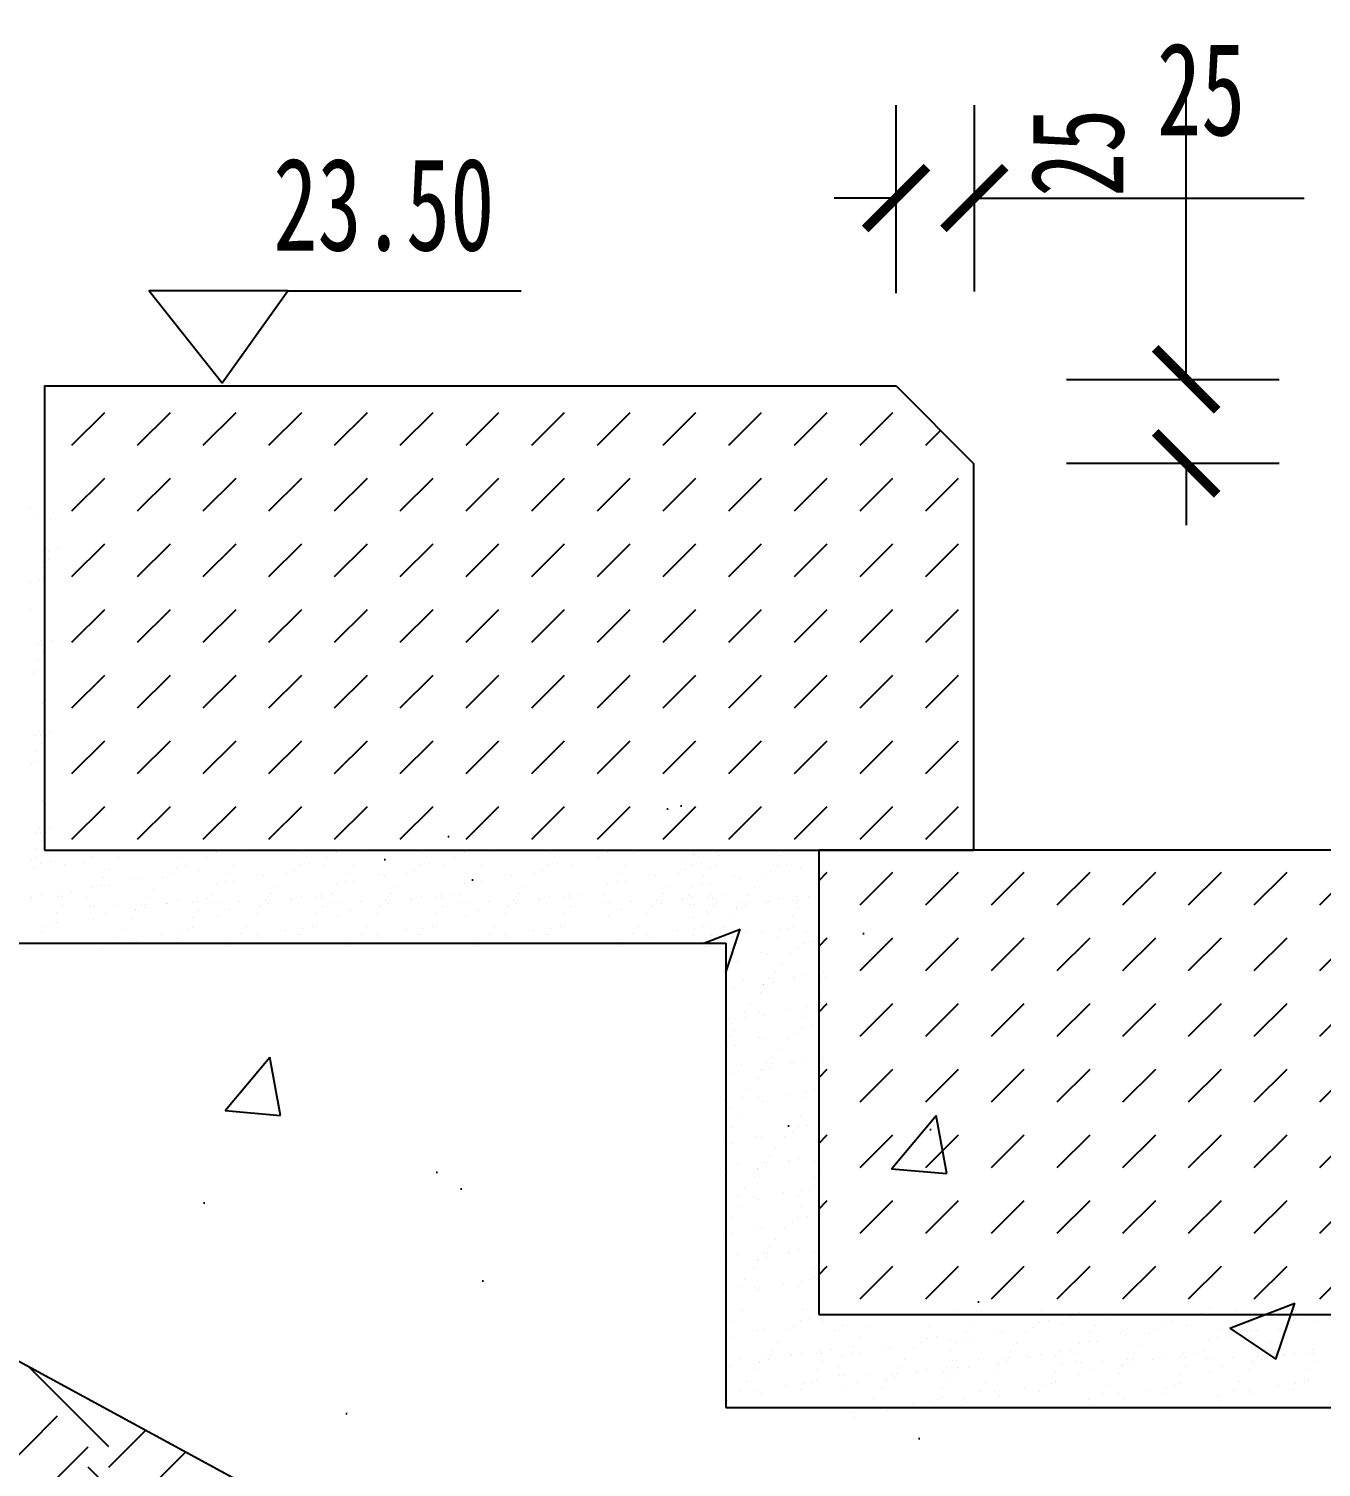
# Model space of a CAD drawing. Extents: x -5157 to -787, y -1161 to 1757.
# Drawn here: x -4371.2 to -3953.8, y 463 to 927.7 of the extents above; entities that cross this region are included whole.
import ezdxf

# ---------------------------------------------------------------- set-up
doc = ezdxf.new("R2010")
doc.units = 0
doc.header["$MEASUREMENT"] = 0
doc.layers.get('0').update_dxf_attribs({"linetype": 'CONTINUOUS'})
doc.layers.get('DEFPOINTS').update_dxf_attribs({"linetype": 'CONTINUOUS'})
doc.layers.add('LEVEL', color=50, linetype='CONTINUOUS')
doc.layers.add('STAIR', color=140, linetype='CONTINUOUS')
doc.styles.get("Standard").update_dxf_attribs({"font": 'SIMSUN.TTF'})
doc.styles.add('XREF1$0$STYLE3', font='SIMSUN.TTF', dxfattribs={"width": 0.7})
doc.dimstyles.get("Standard").update_dxf_attribs({"dimtxt": 0.18, "dimasz": 0.18, "dimexe": 0.18, "dimexo": 0.0625, "dimgap": 0.09, "dimtad": 0, "dimtih": 1, "dimtoh": 1, "dimdec": 4, "dimzin": 0, "dimtxsty": 'STANDARD', "dimcen": 0.09, "dimazin": 3, "dimtfac": 1, "dimtdec": 4, "dimtofl": 0, "dimtmove": 0, "dimatfit": 3, "dimtolj": 1, "dimtzin": 0})
pattern_1 = [(45, (-4696.673, 390.117), (2e-15, 21.2132), [15, -15])]

# ---------------------------------------------------------------- blocks, each defined once
blk = doc.blocks.new('_ARCHTICK')
at = {"color": 0, "linetype": 'BYBLOCK', "const_width": 0.15}
blk.add_lwpolyline([(-0.5, -0.5), (0.5, 0.5)], dxfattribs=at)
blk = doc.blocks.new('*D1')
at = {"color": 40, "linetype": 'BYBLOCK'}
for p, q in [((605.6, 452.23), (605.6, 512.93)), ((630.88, 452.73), (630.88, 512.93)), ((605.6, 482.93), (585.6, 482.93)), ((630.88, 482.93), (737.36, 482.93))]:
    blk.add_line(p, q, dxfattribs=at)
at = {"layer": 'DEFPOINTS', "color": 0, "linetype": 'BYBLOCK'}
for p in [(630.88, 482.93), (605.6, 422.23), (630.88, 422.73)]:
    blk.add_point(p, dxfattribs=at)
at = {"color": 40, "linetype": 'BYBLOCK', "xscale": 20, "yscale": 20, "zscale": 20}
blk.add_blockref('_ARCHTICK', (605.6, 482.93), dxfattribs=at)
at = {"color": 40, "linetype": 'BYBLOCK', "xscale": 20, "yscale": 20, "zscale": 20, "rotation": 180}
blk.add_blockref('_ARCHTICK', (630.88, 482.93), dxfattribs=at)
at = {"color": 41, "linetype": 'BYBLOCK', "insert": (704.12, 517.93), "char_height": 30, "attachment_point": 5, "style": 'XREF1$0$STYLE3'}
blk.add_mtext('\\A1;25', dxfattribs=at)
blk = doc.blocks.new('*D2')
at = {"color": 40, "linetype": 'BYBLOCK'}
for p, q in [((699.27, 424.36), (699.27, 530.84)), ((660.6, 424.36), (729.27, 424.36)), ((660.6, 397.23), (729.27, 397.23)), ((699.27, 397.23), (699.27, 377.23))]:
    blk.add_line(p, q, dxfattribs=at)
at = {"layer": 'DEFPOINTS', "color": 0, "linetype": 'BYBLOCK'}
for p in [(630.6, 424.36), (699.27, 424.36), (630.6, 397.23)]:
    blk.add_point(p, dxfattribs=at)
at = {"color": 40, "linetype": 'BYBLOCK', "xscale": 20, "yscale": 20, "zscale": 20}
for p, rotation in [((699.27, 424.36), 270), ((699.27, 397.23), 90)]:
    blk.add_blockref('_ARCHTICK', p, dxfattribs=dict(at, rotation=rotation))
at = {"color": 41, "linetype": 'BYBLOCK', "insert": (664.27, 497.6), "char_height": 30, "attachment_point": 5, "rotation": 90, "style": 'XREF1$0$STYLE3'}
blk.add_mtext('\\A1;25', dxfattribs=at)

msp = doc.modelspace()

# ---------------------------------------------------------------- hatches: boundary and pattern name
at = {"layer": 'STAIR'}
h = msp.add_hatch(dxfattribs=at)
h.set_pattern_fill('DASH', color=256, scale=120, angle=45, style=0)
h.set_pattern_definition(pattern_1)
h.paths.add_polyline_path([(-4066.07, 662.34), (-4066.07, 787.34), (-4091.07, 812.34), (-4366.07, 812.34), (-4366.07, 662.34)])
h = msp.add_hatch(dxfattribs=at)
h.set_pattern_fill('AR-CONC', color=256, scale=30, style=0)
h.set_pattern_definition([(50, (-4696.67, 390.12), (215.178, -18.826), [22.5, -247.5]), (355, (-4696.67, 390.12), (-41.625, 225.658), [18, -198]), (100.4514, (-4678.74, 388.55), (173.553, 206.832), [19.122, -210.343]), (46.184, (-4696.67, 450.12), (320.172, -49.656), [33.75, -371.25]), (96.636, (-4670, 445.98), (280.4, 292.235), [28.683, -315.514]), (351.184, (-4696.67, 450.12), (280.399, 292.236), [27, -297]), (21, (-4666.67, 435.12), (179.072, -120.786), [22.5, -247.5]), (326, (-4666.67, 435.12), (72.995, 217.545), [18, -198]), (71.4514, (-4651.75, 425.05), (252.067, 96.759), [19.122, -210.343]), (37.5, (-4696.67, 390.12), (3.648, 99.8682), [0, -195.6, 0, -201, 0, -198.75]), (7.5, (-4696.67, 390.12), (78.921, 118.3235), [0, -114.6, 0, -191.1, 0, -75.75]), (327.5, (-4763.57, 390.12), (160.1467, -6.7665), [0, -75, 0, -234, 0, -310.5]), (317.5, (-4793.57, 390.12), (174.956, 30.0315), [0, -97.5, 0, -155.4, 0, -220.5])])
edge = h.paths.add_edge_path()
edge.add_line((-4878.66, 662.34), (-4678.66, 662.34))
edge.add_line((-4878.66, 752.34), (-4878.66, 662.34))
edge.add_line((-4878.66, 752.34), (-4398.66, 752.34))
edge.add_line((-4678.66, 662.34), (-3588.97, 71.06))
edge.add_line((-4396.07, 782.34), (-4396.07, 632.34))
edge.add_line((-4396.07, 632.34), (-4146.07, 632.34))
edge.add_line((-4146.07, 632.34), (-4146.07, 482.34))
edge.add_line((-4146.07, 482.34), (-3846.07, 482.34))
edge.add_line((-3846.07, 482.34), (-3846.07, 332.34))
edge.add_line((-3846.07, 332.34), (-3546.07, 332.34))
edge.add_line((-3546.07, 332.34), (-3546.07, 152.34))
edge.add_line((-3588.97, 71.06), (-2247.41, 71.06))
edge.add_line((-3546.07, 152.34), (-2166.07, 152.34))
edge.add_line((-2247.41, 71.06), (-2247.41, -69.79))
edge.add_line((-2166.07, 152.34), (-2166.07, 32.34))
edge.add_line((-2166.07, 32.34), (-1716.07, 32.34))
edge.add_line((-2247.41, -69.79), (-2102.81, -69.79))
edge.add_line((-2102.81, -69.79), (-1457.23, -364.35))
edge.add_line((-1716.07, 32.34), (-1716.07, -117.66))
edge.add_line((-1716.07, -117.66), (-1416.07, -117.66))
edge.add_line((-1416.07, -117.66), (-1416.07, -287.66))
edge.add_line((-1416.07, -287.66), (-813.4, -287.66))
edge.add_line((-1457.23, -364.35), (-809.25, -364.35))
edge.add_line((-809.25, -364.35), (-813.4, -287.66))
h = msp.add_hatch(dxfattribs=at)
h.set_pattern_fill('DASH', color=256, scale=120, angle=45, style=0)
h.set_pattern_definition(pattern_1)
h.paths.add_polyline_path([(-4116.07, 662.34), (-4116.07, 512.34), (-3766.07, 512.34), (-3766.07, 637.34), (-3791.07, 662.34)])

# ---------------------------------------------------------------- linework, layer by layer
at = {"color": 40, "linetype": 'BYBLOCK'}
msp.add_line((-4287.48, 843.09), (-4212.14, 843.09), dxfattribs=at)
msp.add_line((-4066.07, 662.34), (-4116.07, 662.34))
msp.add_lwpolyline([(-4287.48, 843.09), (-4332.29, 843.09), (-4308.76, 813.32)], close=True, dxfattribs=at)
at = {"layer": 'LEVEL'}
for p, q in [((-4366.07, 812.34), (-4091.07, 812.34)), ((-4366.07, 812.34), (-4366.07, 662.34)), ((-4091.07, 812.34), (-4066.07, 787.34)), ((-4066.07, 787.34), (-4066.07, 662.34)), ((-4678.66, 662.34), (-3588.97, 71.06)), ((-4366.07, 662.34), (-4066.07, 662.34)), ((-4116.07, 662.34), (-4116.07, 512.34)), ((-3791.07, 662.34), (-4116.07, 662.34)), ((-4396.07, 632.34), (-4146.07, 632.34)), ((-4146.07, 632.34), (-4146.07, 482.34)), ((-4116.07, 512.34), (-3766.07, 512.34)), ((-4146.07, 482.34), (-3846.07, 482.34))]:
    msp.add_line(p, q, dxfattribs=at)
at = {"layer": 'STAIR'}
for p, q in [((-4371.04, 773.13), (-4371.04, 773.13)), ((-4368.7, 770.16), (-4368.7, 770.16)), ((-4364.11, 769.14), (-4364.11, 769.14)), ((-4366.44, 758.77), (-4366.44, 758.77)), ((-4365.3, 760.1), (-4365.3, 760.1)), ((-4364.95, 758.83), (-4364.95, 758.83)), ((-4361.66, 760.05), (-4361.66, 760.05)), ((-4366.57, 753.65), (-4366.57, 753.65)), ((-4364.66, 756.15), (-4364.66, 756.15)), ((-4370.77, 749.08), (-4370.77, 749.08)), ((-4367.84, 749.73), (-4367.84, 749.73)), ((-4366.57, 750.43), (-4366.57, 750.43)), ((-4370.58, 740.15), (-4370.58, 740.15)), ((-4365.99, 739.13), (-4365.99, 739.13)), ((-4367.18, 730.09), (-4367.18, 730.09)), ((-4363.54, 730.04), (-4363.54, 730.04)), ((-4368.32, 728.75), (-4368.32, 728.75)), ((-4366.82, 728.82), (-4366.82, 728.82)), ((-4366.53, 726.14), (-4366.53, 726.14)), ((-4368.45, 723.64), (-4368.45, 723.64)), ((-4368.45, 720.42), (-4368.45, 720.42)), ((-4369.72, 719.71), (-4369.72, 719.71)), ((-4366.61, 709.74), (-4366.61, 709.74)), ((-4368.95, 699.37), (-4368.95, 699.37)), ((-4367.8, 700.7), (-4367.8, 700.7)), ((-4367.45, 699.43), (-4367.45, 699.43)), ((-4364.16, 700.65), (-4364.16, 700.65)), ((-4369.08, 694.25), (-4369.08, 694.25)), ((-4367.16, 696.75), (-4367.16, 696.75)), ((-4370.34, 690.32), (-4370.34, 690.32)), ((-4369.08, 691.03), (-4369.08, 691.03)), ((-4366.61, 678.48), (-4366.61, 678.48)), ((-4367.8, 669.44), (-4367.8, 669.44)), ((-4364.16, 669.39), (-4364.16, 669.39)), ((-4368.95, 668.1), (-4368.95, 668.1)), ((-4367.45, 668.17), (-4367.45, 668.17)), ((-4367.16, 665.49), (-4367.16, 665.49)), ((-4369.08, 662.99), (-4369.08, 662.99)), ((-4366.66, 661.84), (-4366.66, 661.84)), ((-4350.65, 660.26), (-4350.65, 660.26)), ((-4342.24, 660), (-4342.24, 660)), ((-4322.85, 659.96), (-4322.85, 659.96)), ((-4313.44, 660.03), (-4313.44, 660.03)), ((-4310.6, 661.51), (-4310.6, 661.51)), ((-4302.19, 661.25), (-4302.19, 661.25)), ((-4282.8, 661.21), (-4282.8, 661.21)), ((-4274.64, 660.03), (-4274.64, 660.03)), ((-4271.8, 661.51), (-4271.8, 661.51)), ((-4263.39, 661.25), (-4263.39, 661.25)), ((-4244, 661.21), (-4244, 661.21)), ((-4233.34, 660.03), (-4233.34, 660.03)), ((-4230.5, 661.51), (-4230.5, 661.51)), ((-4222.09, 661.25), (-4222.09, 661.25)), ((-4202.7, 661.21), (-4202.7, 661.21)), ((-4187.03, 660.03), (-4187.03, 660.03)), ((-4184.19, 661.51), (-4184.19, 661.51)), ((-4175.78, 661.25), (-4175.78, 661.25)), ((-4156.65, 660.89), (-4156.65, 660.89)), ((-4156.39, 661.21), (-4156.39, 661.21)), ((-4148.24, 660.62), (-4148.24, 660.62)), ((-4128.86, 660.58), (-4128.86, 660.58)), ((-4370.34, 659.06), (-4370.34, 659.06)), ((-4369.36, 656.71), (-4369.36, 656.71)), ((-4369.08, 659.77), (-4369.08, 659.77)), ((-4367.25, 658.21), (-4367.25, 658.21)), ((-4364.32, 658.86), (-4364.32, 658.86)), ((-4359.73, 657.84), (-4359.73, 657.84)), ((-4353.49, 658.78), (-4353.49, 658.78)), ((-4345.23, 656.09), (-4345.23, 656.09)), ((-4323.45, 656.33), (-4323.45, 656.33)), ((-4320.52, 656.98), (-4320.52, 656.98)), ((-4315.93, 655.97), (-4315.93, 655.97)), ((-4305.18, 657.34), (-4305.18, 657.34)), ((-4285.51, 656.08), (-4285.51, 656.08)), ((-4283.4, 657.59), (-4283.4, 657.59)), ((-4280.47, 658.23), (-4280.47, 658.23)), ((-4275.87, 657.22), (-4275.87, 657.22)), ((-4266.38, 657.34), (-4266.38, 657.34)), ((-4246.71, 656.08), (-4246.71, 656.08)), ((-4244.6, 657.59), (-4244.6, 657.59)), ((-4241.67, 658.23), (-4241.67, 658.23)), ((-4237.08, 657.22), (-4237.08, 657.22)), ((-4225.08, 657.34), (-4225.08, 657.34)), ((-4205.41, 656.08), (-4205.41, 656.08)), ((-4203.29, 657.59), (-4203.29, 657.59)), ((-4200.37, 658.23), (-4200.37, 658.23)), ((-4195.77, 657.22), (-4195.77, 657.22)), ((-4178.77, 657.34), (-4178.77, 657.34)), ((-4159.49, 659.4), (-4159.49, 659.4)), ((-4159.1, 656.08), (-4159.1, 656.08)), ((-4156.99, 657.59), (-4156.99, 657.59)), ((-4154.06, 658.23), (-4154.06, 658.23)), ((-4151.24, 656.72), (-4151.24, 656.72)), ((-4149.47, 657.22), (-4149.47, 657.22)), ((-4131.56, 655.46), (-4131.56, 655.46)), ((-4129.45, 656.96), (-4129.45, 656.96)), ((-4126.52, 657.61), (-4126.52, 657.61)), ((-4121.93, 656.59), (-4121.93, 656.59)), ((-4347.76, 650.95), (-4347.76, 650.95)), ((-4347.15, 653.59), (-4347.15, 653.59)), ((-4345.05, 650.87), (-4345.05, 650.87)), ((-4337.21, 653.28), (-4337.21, 653.28)), ((-4335.27, 653.07), (-4335.27, 653.07)), ((-4327.86, 653.44), (-4327.86, 653.44)), ((-4325.56, 654.83), (-4325.56, 654.83)), ((-4310.63, 651.55), (-4310.63, 651.55)), ((-4307.71, 652.2), (-4307.71, 652.2)), ((-4307.1, 654.84), (-4307.1, 654.84)), ((-4305, 652.12), (-4305, 652.12)), ((-4297.16, 654.53), (-4297.16, 654.53)), ((-4295.22, 654.32), (-4295.22, 654.32)), ((-4290.8, 650.79), (-4290.8, 650.79)), ((-4287.81, 654.69), (-4287.81, 654.69)), ((-4271.84, 651.55), (-4271.84, 651.55)), ((-4268.91, 652.2), (-4268.91, 652.2)), ((-4268.3, 654.84), (-4268.3, 654.84)), ((-4266.2, 652.12), (-4266.2, 652.12)), ((-4258.36, 654.53), (-4258.36, 654.53)), ((-4256.42, 654.32), (-4256.42, 654.32)), ((-4252, 650.79), (-4252, 650.79)), ((-4249.01, 654.69), (-4249.01, 654.69)), ((-4230.53, 651.55), (-4230.53, 651.55)), ((-4227.6, 652.2), (-4227.6, 652.2)), ((-4227, 654.84), (-4227, 654.84)), ((-4224.89, 652.12), (-4224.89, 652.12)), ((-4217.06, 654.53), (-4217.06, 654.53)), ((-4215.12, 654.32), (-4215.12, 654.32)), ((-4210.7, 650.79), (-4210.7, 650.79)), ((-4207.71, 654.69), (-4207.71, 654.69)), ((-4184.22, 651.55), (-4184.22, 651.55)), ((-4181.3, 652.2), (-4181.3, 652.2)), ((-4180.69, 654.84), (-4180.69, 654.84)), ((-4178.59, 652.12), (-4178.59, 652.12)), ((-4170.75, 654.53), (-4170.75, 654.53)), ((-4168.81, 654.32), (-4168.81, 654.32)), ((-4164.39, 650.79), (-4164.39, 650.79)), ((-4161.4, 654.69), (-4161.4, 654.69)), ((-4156.69, 650.92), (-4156.69, 650.92)), ((-4153.76, 651.57), (-4153.76, 651.57)), ((-4153.16, 654.22), (-4153.16, 654.22)), ((-4151.05, 651.49), (-4151.05, 651.49)), ((-4143.22, 653.91), (-4143.22, 653.91)), ((-4141.28, 653.7), (-4141.28, 653.7)), ((-4133.86, 654.06), (-4133.86, 654.06)), ((-4370.64, 647.04), (-4370.64, 647.04)), ((-4370.16, 647.11), (-4370.16, 647.11)), ((-4366.97, 647.96), (-4366.97, 647.96)), ((-4362.06, 647.47), (-4362.06, 647.47)), ((-4360.92, 648.8), (-4360.92, 648.8)), ((-4360.56, 647.53), (-4360.56, 647.53)), ((-4357.28, 648.76), (-4357.28, 648.76)), ((-4352.16, 647.07), (-4352.16, 647.07)), ((-4350.68, 650.3), (-4350.68, 650.3)), ((-4332.77, 647.04), (-4332.77, 647.04)), ((-4330.85, 649.53), (-4330.85, 649.53)), ((-4323.16, 646.09), (-4323.16, 646.09)), ((-4317.12, 646.93), (-4317.12, 646.93)), ((-4313.48, 646.88), (-4313.48, 646.88)), ((-4312.11, 648.32), (-4312.11, 648.32)), ((-4294.87, 646.12), (-4294.87, 646.12)), ((-4293.37, 646.18), (-4293.37, 646.18)), ((-4292.72, 648.29), (-4292.72, 648.29)), ((-4286.78, 646.42), (-4286.78, 646.42)), ((-4286.3, 646.49), (-4286.3, 646.49)), ((-4283.11, 647.34), (-4283.11, 647.34)), ((-4278.21, 646.84), (-4278.21, 646.84)), ((-4277.07, 648.18), (-4277.07, 648.18)), ((-4276.71, 646.91), (-4276.71, 646.91)), ((-4273.43, 648.13), (-4273.43, 648.13)), ((-4273.31, 648.32), (-4273.31, 648.32)), ((-4256.07, 646.12), (-4256.07, 646.12)), ((-4254.57, 646.18), (-4254.57, 646.18)), ((-4253.92, 648.29), (-4253.92, 648.29)), ((-4247.98, 646.42), (-4247.98, 646.42)), ((-4247.5, 646.49), (-4247.5, 646.49)), ((-4244.31, 647.34), (-4244.31, 647.34)), ((-4239.41, 646.84), (-4239.41, 646.84)), ((-4238.27, 648.18), (-4238.27, 648.18)), ((-4237.91, 646.91), (-4237.91, 646.91)), ((-4234.63, 648.13), (-4234.63, 648.13)), ((-4232, 648.32), (-4232, 648.32)), ((-4214.77, 646.12), (-4214.77, 646.12)), ((-4213.27, 646.18), (-4213.27, 646.18)), ((-4212.62, 648.29), (-4212.62, 648.29)), ((-4206.68, 646.42), (-4206.68, 646.42)), ((-4206.2, 646.49), (-4206.2, 646.49)), ((-4203.01, 647.34), (-4203.01, 647.34)), ((-4198.11, 646.84), (-4198.11, 646.84)), ((-4196.96, 648.18), (-4196.96, 648.18)), ((-4196.61, 646.91), (-4196.61, 646.91)), ((-4193.32, 648.13), (-4193.32, 648.13)), ((-4185.7, 648.32), (-4185.7, 648.32)), ((-4168.46, 646.12), (-4168.46, 646.12)), ((-4166.96, 646.18), (-4166.96, 646.18)), ((-4166.31, 648.29), (-4166.31, 648.29)), ((-4160.37, 646.42), (-4160.37, 646.42)), ((-4159.89, 646.49), (-4159.89, 646.49)), ((-4158.16, 647.7), (-4158.16, 647.7)), ((-4156.7, 647.34), (-4156.7, 647.34)), ((-4151.8, 646.84), (-4151.8, 646.84)), ((-4150.66, 648.18), (-4150.66, 648.18)), ((-4150.3, 646.91), (-4150.3, 646.91)), ((-4147.02, 648.13), (-4147.02, 648.13)), ((-4138.78, 647.66), (-4138.78, 647.66)), ((-4136.86, 650.16), (-4136.86, 650.16)), ((-4129.17, 646.71), (-4129.17, 646.71)), ((-4124.26, 646.22), (-4124.26, 646.22)), ((-4123.12, 647.55), (-4123.12, 647.55)), ((-4122.76, 646.28), (-4122.76, 646.28)), ((-4119.48, 647.51), (-4119.48, 647.51)), ((-4362.19, 642.35), (-4362.19, 642.35)), ((-4360.28, 644.85), (-4360.28, 644.85)), ((-4351.59, 644.14), (-4351.59, 644.14)), ((-4350.09, 644.2), (-4350.09, 644.2)), ((-4346.24, 641.83), (-4346.24, 641.83)), ((-4343.01, 644.51), (-4343.01, 644.51)), ((-4336.63, 643.1), (-4336.63, 643.1)), ((-4336.6, 642.96), (-4336.6, 642.96)), ((-4334.92, 644.86), (-4334.92, 644.86)), ((-4333.71, 643.75), (-4333.71, 643.75)), ((-4333.42, 644.93), (-4333.42, 644.93)), ((-4326.83, 645.17), (-4326.83, 645.17)), ((-4326.35, 645.24), (-4326.35, 645.24)), ((-4318.26, 645.59), (-4318.26, 645.59)), ((-4316.76, 645.66), (-4316.76, 645.66)), ((-4316.47, 642.98), (-4316.47, 642.98)), ((-4311.54, 645.39), (-4311.54, 645.39)), ((-4310.35, 641.3), (-4310.35, 641.3)), ((-4310.04, 645.45), (-4310.04, 645.45)), ((-4306.19, 643.08), (-4306.19, 643.08)), ((-4302.96, 645.76), (-4302.96, 645.76)), ((-4297.72, 641.76), (-4297.72, 641.76)), ((-4296.58, 644.35), (-4296.58, 644.35)), ((-4296.55, 644.21), (-4296.55, 644.21)), ((-4293.65, 645), (-4293.65, 645)), ((-4278.34, 641.73), (-4278.34, 641.73)), ((-4276.42, 644.23), (-4276.42, 644.23)), ((-4272.74, 645.39), (-4272.74, 645.39)), ((-4271.55, 641.3), (-4271.55, 641.3)), ((-4271.24, 645.45), (-4271.24, 645.45)), ((-4267.39, 643.08), (-4267.39, 643.08)), ((-4264.16, 645.76), (-4264.16, 645.76)), ((-4258.92, 641.76), (-4258.92, 641.76)), ((-4257.78, 644.35), (-4257.78, 644.35)), ((-4257.75, 644.21), (-4257.75, 644.21)), ((-4254.86, 645), (-4254.86, 645)), ((-4239.54, 641.73), (-4239.54, 641.73)), ((-4237.62, 644.23), (-4237.62, 644.23)), ((-4231.43, 645.39), (-4231.43, 645.39)), ((-4230.25, 641.3), (-4230.25, 641.3)), ((-4229.94, 645.45), (-4229.94, 645.45)), ((-4226.08, 643.08), (-4226.08, 643.08)), ((-4222.86, 645.76), (-4222.86, 645.76)), ((-4217.62, 641.76), (-4217.62, 641.76)), ((-4216.48, 644.35), (-4216.48, 644.35)), ((-4216.45, 644.21), (-4216.45, 644.21)), ((-4213.55, 645), (-4213.55, 645)), ((-4198.24, 641.73), (-4198.24, 641.73)), ((-4196.32, 644.23), (-4196.32, 644.23)), ((-4185.13, 645.39), (-4185.13, 645.39)), ((-4183.94, 641.3), (-4183.94, 641.3)), ((-4183.63, 645.45), (-4183.63, 645.45)), ((-4179.78, 643.08), (-4179.78, 643.08)), ((-4176.55, 645.76), (-4176.55, 645.76)), ((-4171.31, 641.76), (-4171.31, 641.76)), ((-4170.17, 644.35), (-4170.17, 644.35)), ((-4170.14, 644.21), (-4170.14, 644.21)), ((-4167.25, 645), (-4167.25, 645)), ((-4157.59, 644.76), (-4157.59, 644.76)), ((-4156.09, 644.83), (-4156.09, 644.83)), ((-4152.24, 642.45), (-4152.24, 642.45)), ((-4151.93, 641.73), (-4151.93, 641.73)), ((-4150.01, 644.23), (-4150.01, 644.23)), ((-4149.02, 645.14), (-4149.02, 645.14)), ((-4142.64, 643.72), (-4142.64, 643.72)), ((-4142.61, 643.59), (-4142.61, 643.59)), ((-4140.93, 645.49), (-4140.93, 645.49)), ((-4139.71, 644.37), (-4139.71, 644.37)), ((-4139.43, 645.56), (-4139.43, 645.56)), ((-4132.84, 645.79), (-4132.84, 645.79)), ((-4132.36, 645.86), (-4132.36, 645.86)), ((-4122.48, 643.6), (-4122.48, 643.6)), ((-4366.39, 637.78), (-4366.39, 637.78)), ((-4363.46, 638.43), (-4363.46, 638.43)), ((-4362.19, 639.13), (-4362.19, 639.13)), ((-4350.4, 640.05), (-4350.4, 640.05)), ((-4337.77, 640.51), (-4337.77, 640.51)), ((-4318.39, 640.48), (-4318.39, 640.48)), ((-4318.39, 637.26), (-4318.39, 637.26)), ((-4300.72, 637.86), (-4300.72, 637.86)), ((-4282.53, 637.15), (-4282.53, 637.15)), ((-4279.6, 637.8), (-4279.6, 637.8)), ((-4278.34, 638.51), (-4278.34, 638.51)), ((-4261.92, 637.86), (-4261.92, 637.86)), ((-4243.73, 637.15), (-4243.73, 637.15)), ((-4240.81, 637.8), (-4240.81, 637.8)), ((-4239.54, 638.51), (-4239.54, 638.51)), ((-4220.62, 637.86), (-4220.62, 637.86)), ((-4202.43, 637.15), (-4202.43, 637.15)), ((-4199.5, 637.8), (-4199.5, 637.8)), ((-4198.24, 638.51), (-4198.24, 638.51)), ((-4174.31, 637.86), (-4174.31, 637.86)), ((-4156.4, 640.67), (-4156.4, 640.67)), ((-4156.12, 637.15), (-4156.12, 637.15)), ((-4153.19, 637.8), (-4153.19, 637.8)), ((-4151.93, 638.51), (-4151.93, 638.51)), ((-4146.77, 637.24), (-4146.77, 637.24)), ((-4143.78, 641.14), (-4143.78, 641.14)), ((-4125.66, 637.18), (-4125.66, 637.18)), ((-4124.39, 641.1), (-4124.39, 641.1)), ((-4124.39, 637.88), (-4124.39, 637.88)), ((-4367.2, 635.83), (-4367.2, 635.83)), ((-4347.51, 632.16), (-4347.51, 632.16)), ((-4342.69, 634.11), (-4342.69, 634.11)), ((-4340.77, 636.61), (-4340.77, 636.61)), ((-4337.79, 633.92), (-4337.79, 633.92)), ((-4336.35, 632.85), (-4336.35, 632.85)), ((-4328.16, 635.05), (-4328.16, 635.05)), ((-4323.39, 633.96), (-4323.39, 633.96)), ((-4322.58, 635.9), (-4322.58, 635.9)), ((-4319.65, 636.55), (-4319.65, 636.55)), ((-4307.46, 633.41), (-4307.46, 633.41)), ((-4302.64, 635.36), (-4302.64, 635.36)), ((-4297.74, 635.17), (-4297.74, 635.17)), ((-4296.3, 634.1), (-4296.3, 634.1)), ((-4288.11, 636.3), (-4288.11, 636.3)), ((-4283.34, 635.21), (-4283.34, 635.21)), ((-4268.66, 633.41), (-4268.66, 633.41)), ((-4263.84, 635.36), (-4263.84, 635.36)), ((-4258.94, 635.17), (-4258.94, 635.17)), ((-4257.5, 634.1), (-4257.5, 634.1)), ((-4249.31, 636.3), (-4249.31, 636.3)), ((-4244.54, 635.21), (-4244.54, 635.21)), ((-4227.36, 633.41), (-4227.36, 633.41)), ((-4222.54, 635.36), (-4222.54, 635.36)), ((-4217.64, 635.17), (-4217.64, 635.17)), ((-4216.2, 634.1), (-4216.2, 634.1)), ((-4208.01, 636.3), (-4208.01, 636.3)), ((-4203.24, 635.21), (-4203.24, 635.21)), ((-4181.05, 633.41), (-4181.05, 633.41)), ((-4176.23, 635.36), (-4176.23, 635.36)), ((-4171.33, 635.17), (-4171.33, 635.17)), ((-4169.89, 634.1), (-4169.89, 634.1)), ((-4161.7, 636.3), (-4161.7, 636.3)), ((-4156.93, 635.21), (-4156.93, 635.21)), ((-4153.51, 632.79), (-4153.51, 632.79)), ((-4150.73, 634.77), (-4150.73, 634.77)), ((-4148.69, 634.74), (-4148.69, 634.74)), ((-4147.89, 636.25), (-4147.89, 636.25)), ((-4143.8, 634.54), (-4143.8, 634.54)), ((-4142.48, 632.08), (-4142.48, 632.08)), ((-4142.35, 633.47), (-4142.35, 633.47)), ((-4139.48, 635.99), (-4139.48, 635.99)), ((-4134.17, 635.68), (-4134.17, 635.68)), ((-4129.4, 634.58), (-4129.4, 634.58)), ((-4128.59, 636.53), (-4128.59, 636.53)), ((-4120.69, 632.33), (-4120.69, 632.33)), ((-4120.1, 635.95), (-4120.1, 635.95)), ((-4117.76, 632.98), (-4117.76, 632.98)), ((-4346.89, 630.51), (-4346.89, 630.51)), ((-4306.84, 631.76), (-4306.84, 631.76)), ((-4268.04, 631.76), (-4268.04, 631.76)), ((-4226.74, 631.76), (-4226.74, 631.76)), ((-4180.43, 631.76), (-4180.43, 631.76)), ((-4152.9, 631.14), (-4152.9, 631.14)), ((-4144.4, 629.59), (-4144.4, 629.59)), ((-4134.46, 629.27), (-4134.46, 629.27)), ((-4132.52, 629.07), (-4132.52, 629.07)), ((-4125.1, 629.43), (-4125.1, 629.43)), ((-4122.8, 630.82), (-4122.8, 630.82)), ((-4145, 626.94), (-4145, 626.94)), ((-4142.29, 626.86), (-4142.29, 626.86)), ((-4130.01, 623.03), (-4130.01, 623.03)), ((-4128.1, 625.53), (-4128.1, 625.53)), ((-4114.36, 622.92), (-4114.36, 622.92)), ((-4140.26, 620.5), (-4140.26, 620.5)), ((-4133.88, 619.09), (-4133.88, 619.09)), ((-4133.85, 618.95), (-4133.85, 618.95)), ((-4132.17, 620.86), (-4132.17, 620.86)), ((-4130.95, 619.74), (-4130.95, 619.74)), ((-4130.67, 620.92), (-4130.67, 620.92)), ((-4124.07, 621.16), (-4124.07, 621.16)), ((-4123.59, 621.23), (-4123.59, 621.23)), ((-4120.41, 622.08), (-4120.41, 622.08)), ((-4115.5, 621.58), (-4115.5, 621.58)), ((-4114, 621.65), (-4114, 621.65)), ((-4143.48, 617.82), (-4143.48, 617.82)), ((-4135.02, 616.51), (-4135.02, 616.51)), ((-4115.63, 616.47), (-4115.63, 616.47)), ((-4139.93, 610.1), (-4139.93, 610.1)), ((-4138.01, 612.6), (-4138.01, 612.6)), ((-4135.04, 609.91), (-4135.04, 609.91)), ((-4133.59, 608.84), (-4133.59, 608.84)), ((-4125.41, 611.05), (-4125.41, 611.05)), ((-4120.64, 609.95), (-4120.64, 609.95)), ((-4119.83, 611.89), (-4119.83, 611.89)), ((-4116.9, 612.54), (-4116.9, 612.54)), ((-4115.63, 613.25), (-4115.63, 613.25)), ((-4144.75, 608.15), (-4144.75, 608.15)), ((-4144.14, 606.5), (-4144.14, 606.5)), ((-4143.1, 604.57), (-4143.1, 604.57)), ((-4140.11, 608.48), (-4140.11, 608.48)), ((-4121.32, 604.81), (-4121.32, 604.81)), ((-4120.72, 608.44), (-4120.72, 608.44)), ((-4118.39, 605.46), (-4118.39, 605.46)), ((-4145.02, 602.07), (-4145.02, 602.07)), ((-4135.08, 601.76), (-4135.08, 601.76)), ((-4133.14, 601.55), (-4133.14, 601.55)), ((-4125.73, 601.92), (-4125.73, 601.92)), ((-4123.43, 603.31), (-4123.43, 603.31)), ((-4145.63, 599.43), (-4145.63, 599.43)), ((-4142.92, 599.35), (-4142.92, 599.35)), ((-4130.64, 595.52), (-4130.64, 595.52)), ((-4128.72, 598.01), (-4128.72, 598.01)), ((-4114.99, 595.41), (-4114.99, 595.41)), ((-4144.11, 590.31), (-4144.11, 590.31)), ((-4140.88, 592.99), (-4140.88, 592.99)), ((-4134.5, 591.58), (-4134.5, 591.58)), ((-4134.47, 591.44), (-4134.47, 591.44)), ((-4132.79, 593.34), (-4132.79, 593.34)), ((-4131.58, 592.23), (-4131.58, 592.23)), ((-4131.29, 593.41), (-4131.29, 593.41)), ((-4124.7, 593.65), (-4124.7, 593.65)), ((-4124.22, 593.72), (-4124.22, 593.72)), ((-4121.03, 594.57), (-4121.03, 594.57)), ((-4116.13, 594.07), (-4116.13, 594.07)), ((-4114.63, 594.14), (-4114.63, 594.14)), ((-4114.34, 591.46), (-4114.34, 591.46)), ((-4135.64, 588.99), (-4135.64, 588.99)), ((-4116.26, 588.96), (-4116.26, 588.96)), ((-4116.26, 585.74), (-4116.26, 585.74)), ((-4140.56, 582.59), (-4140.56, 582.59)), ((-4138.64, 585.09), (-4138.64, 585.09)), ((-4135.66, 582.4), (-4135.66, 582.4)), ((-4134.22, 581.33), (-4134.22, 581.33)), ((-4126.03, 583.53), (-4126.03, 583.53)), ((-4121.26, 582.44), (-4121.26, 582.44)), ((-4120.45, 584.38), (-4120.45, 584.38)), ((-4117.52, 585.03), (-4117.52, 585.03)), ((-4145.38, 580.64), (-4145.38, 580.64)), ((-4144.76, 578.99), (-4144.76, 578.99)), ((-4141.36, 576.59), (-4141.36, 576.59)), ((-4121.97, 576.55), (-4121.97, 576.55)), ((-4144.36, 572.68), (-4144.36, 572.68)), ((-4122.57, 572.93), (-4122.57, 572.93)), ((-4119.64, 573.58), (-4119.64, 573.58)), ((-4115.05, 572.56), (-4115.05, 572.56)), ((-4146.88, 567.54), (-4146.88, 567.54)), ((-4146.27, 570.18), (-4146.27, 570.18)), ((-4144.17, 567.46), (-4144.17, 567.46)), ((-4136.33, 569.87), (-4136.33, 569.87)), ((-4134.39, 569.66), (-4134.39, 569.66)), ((-4126.98, 570.03), (-4126.98, 570.03)), ((-4124.68, 571.42), (-4124.68, 571.42)), ((-4131.89, 563.63), (-4131.89, 563.63)), ((-4129.97, 566.13), (-4129.97, 566.13)), ((-4122.28, 562.68), (-4122.28, 562.68)), ((-4116.24, 563.52), (-4116.24, 563.52)), ((-4145.36, 558.42), (-4145.36, 558.42)), ((-4142.14, 561.1), (-4142.14, 561.1)), ((-4135.76, 559.69), (-4135.76, 559.69)), ((-4135.73, 559.55), (-4135.73, 559.55)), ((-4134.04, 561.46), (-4134.04, 561.46)), ((-4132.83, 560.34), (-4132.83, 560.34)), ((-4132.54, 561.52), (-4132.54, 561.52)), ((-4125.95, 561.76), (-4125.95, 561.76)), ((-4125.47, 561.83), (-4125.47, 561.83)), ((-4117.38, 562.18), (-4117.38, 562.18)), ((-4115.88, 562.25), (-4115.88, 562.25)), ((-4115.59, 559.57), (-4115.59, 559.57)), ((-4139.89, 553.2), (-4139.89, 553.2)), ((-4136.9, 557.11), (-4136.9, 557.11)), ((-4118.78, 553.14), (-4118.78, 553.14)), ((-4117.51, 557.07), (-4117.51, 557.07)), ((-4117.51, 553.85), (-4117.51, 553.85)), ((-4146.63, 548.75), (-4146.63, 548.75)), ((-4141.81, 550.7), (-4141.81, 550.7)), ((-4136.92, 550.51), (-4136.92, 550.51)), ((-4135.47, 549.44), (-4135.47, 549.44)), ((-4127.28, 551.64), (-4127.28, 551.64)), ((-4122.51, 550.55), (-4122.51, 550.55)), ((-4121.71, 552.49), (-4121.71, 552.49)), ((-4146.01, 547.1), (-4146.01, 547.1)), ((-4141.36, 547.2), (-4141.36, 547.2)), ((-4121.97, 547.16), (-4121.97, 547.16)), ((-4119.64, 544.19), (-4119.64, 544.19)), ((-4146.27, 540.8), (-4146.27, 540.8)), ((-4144.36, 543.3), (-4144.36, 543.3)), ((-4136.33, 540.49), (-4136.33, 540.49)), ((-4134.39, 540.28), (-4134.39, 540.28)), ((-4126.98, 540.64), (-4126.98, 540.64)), ((-4124.68, 542.04), (-4124.68, 542.04)), ((-4122.57, 543.54), (-4122.57, 543.54)), ((-4115.05, 543.17), (-4115.05, 543.17)), ((-4146.88, 538.15), (-4146.88, 538.15)), ((-4144.17, 538.07), (-4144.17, 538.07)), ((-4129.97, 536.74), (-4129.97, 536.74)), ((-4142.14, 531.71), (-4142.14, 531.71)), ((-4135.76, 530.3), (-4135.76, 530.3)), ((-4135.73, 530.16), (-4135.73, 530.16)), ((-4134.04, 532.07), (-4134.04, 532.07)), ((-4132.83, 530.95), (-4132.83, 530.95)), ((-4132.54, 532.13), (-4132.54, 532.13)), ((-4131.89, 534.24), (-4131.89, 534.24)), ((-4125.95, 532.37), (-4125.95, 532.37)), ((-4125.47, 532.44), (-4125.47, 532.44)), ((-4122.28, 533.29), (-4122.28, 533.29)), ((-4117.38, 532.8), (-4117.38, 532.8)), ((-4116.24, 534.13), (-4116.24, 534.13)), ((-4115.88, 532.86), (-4115.88, 532.86)), ((-4115.59, 530.18), (-4115.59, 530.18)), ((-4145.36, 529.03), (-4145.36, 529.03)), ((-4136.9, 527.72), (-4136.9, 527.72)), ((-4117.51, 527.68), (-4117.51, 527.68)), ((-4141.81, 521.31), (-4141.81, 521.31)), ((-4139.89, 523.81), (-4139.89, 523.81)), ((-4136.92, 521.12), (-4136.92, 521.12)), ((-4127.28, 522.26), (-4127.28, 522.26)), ((-4122.51, 521.16), (-4122.51, 521.16)), ((-4121.71, 523.1), (-4121.71, 523.1)), ((-4118.78, 523.75), (-4118.78, 523.75)), ((-4117.51, 524.46), (-4117.51, 524.46)), ((-4146.63, 519.36), (-4146.63, 519.36)), ((-4146.01, 517.71), (-4146.01, 517.71)), ((-4135.47, 520.05), (-4135.47, 520.05)), ((-4140.73, 514.06), (-4140.73, 514.06)), ((-4121.35, 514.02), (-4121.35, 514.02)), ((-4074.83, 512.21), (-4074.83, 512.21)), ((-4071.99, 513.7), (-4071.99, 513.7)), ((-4063.58, 513.43), (-4063.58, 513.43)), ((-4044.19, 513.4), (-4044.19, 513.4)), ((-4034.78, 511.59), (-4034.78, 511.59)), ((-4031.93, 513.07), (-4031.93, 513.07)), ((-4023.53, 512.81), (-4023.53, 512.81)), ((-4004.14, 512.77), (-4004.14, 512.77)), ((-3992.85, 512.84), (-3992.85, 512.84)), ((-3990.01, 514.32), (-3990.01, 514.32)), ((-3981.6, 514.06), (-3981.6, 514.06)), ((-3962.21, 514.02), (-3962.21, 514.02)), ((-4145.65, 507.66), (-4145.65, 507.66)), ((-4143.73, 510.16), (-4143.73, 510.16)), ((-4135.71, 507.35), (-4135.71, 507.35)), ((-4133.77, 507.14), (-4133.77, 507.14)), ((-4126.35, 507.5), (-4126.35, 507.5)), ((-4124.05, 508.9), (-4124.05, 508.9)), ((-4121.94, 510.4), (-4121.94, 510.4)), ((-4119.01, 511.05), (-4119.01, 511.05)), ((-4114.42, 510.03), (-4114.42, 510.03)), ((-4111.12, 507.21), (-4111.12, 507.21)), ((-4108.28, 508.7), (-4108.28, 508.7)), ((-4099.87, 508.43), (-4099.87, 508.43)), ((-4080.49, 508.4), (-4080.49, 508.4)), ((-4068.49, 507.03), (-4068.49, 507.03)), ((-4066.57, 509.53), (-4066.57, 509.53)), ((-4058.55, 506.72), (-4058.55, 506.72)), ((-4049.19, 506.88), (-4049.19, 506.88)), ((-4046.9, 508.27), (-4046.9, 508.27)), ((-4044.78, 509.77), (-4044.78, 509.77)), ((-4041.85, 510.42), (-4041.85, 510.42)), ((-4037.26, 509.41), (-4037.26, 509.41)), ((-4026.52, 508.91), (-4026.52, 508.91)), ((-4006.84, 507.65), (-4006.84, 507.65)), ((-4004.73, 509.15), (-4004.73, 509.15)), ((-4001.8, 509.8), (-4001.8, 509.8)), ((-3997.21, 508.78), (-3997.21, 508.78)), ((-3986.51, 507.66), (-3986.51, 507.66)), ((-3984.59, 510.16), (-3984.59, 510.16)), ((-3976.57, 507.35), (-3976.57, 507.35)), ((-3974.63, 507.14), (-3974.63, 507.14)), ((-3967.22, 507.5), (-3967.22, 507.5)), ((-3964.92, 508.9), (-3964.92, 508.9)), ((-3962.8, 510.4), (-3962.8, 510.4)), ((-3959.88, 511.05), (-3959.88, 511.05)), ((-3955.28, 510.03), (-3955.28, 510.03)), ((-4146.25, 505.01), (-4146.25, 505.01)), ((-4143.54, 504.93), (-4143.54, 504.93)), ((-4129.35, 503.6), (-4129.35, 503.6)), ((-4104.78, 502.03), (-4104.78, 502.03)), ((-4102.87, 504.53), (-4102.87, 504.53)), ((-4085.49, 501.87), (-4085.49, 501.87)), ((-4083.19, 503.27), (-4083.19, 503.27)), ((-4081.08, 504.77), (-4081.08, 504.77)), ((-4078.15, 505.42), (-4078.15, 505.42)), ((-4073.56, 504.4), (-4073.56, 504.4)), ((-4072.02, 503.73), (-4072.02, 503.73)), ((-4069.09, 504.38), (-4069.09, 504.38)), ((-4066.38, 504.31), (-4066.38, 504.31)), ((-4056.61, 506.51), (-4056.61, 506.51)), ((-4052.19, 502.97), (-4052.19, 502.97)), ((-4031.97, 503.11), (-4031.97, 503.11)), ((-4029.04, 503.76), (-4029.04, 503.76)), ((-4028.44, 506.41), (-4028.44, 506.41)), ((-4026.33, 503.68), (-4026.33, 503.68)), ((-4018.5, 506.1), (-4018.5, 506.1)), ((-4016.56, 505.89), (-4016.56, 505.89)), ((-4012.14, 502.35), (-4012.14, 502.35)), ((-4009.14, 506.25), (-4009.14, 506.25)), ((-3990.04, 504.36), (-3990.04, 504.36)), ((-3987.11, 505.01), (-3987.11, 505.01)), ((-3984.41, 504.93), (-3984.41, 504.93)), ((-3970.21, 503.6), (-3970.21, 503.6)), ((-4141.51, 498.57), (-4141.51, 498.57)), ((-4133.42, 498.93), (-4133.42, 498.93)), ((-4132.2, 497.81), (-4132.2, 497.81)), ((-4131.92, 498.99), (-4131.92, 498.99)), ((-4131.27, 501.1), (-4131.27, 501.1)), ((-4125.33, 499.23), (-4125.33, 499.23)), ((-4124.85, 499.3), (-4124.85, 499.3)), ((-4121.66, 500.15), (-4121.66, 500.15)), ((-4116.75, 499.66), (-4116.75, 499.66)), ((-4115.61, 500.99), (-4115.61, 500.99)), ((-4115.25, 499.72), (-4115.25, 499.72)), ((-4111.97, 500.94), (-4111.97, 500.94)), ((-4108.32, 498.73), (-4108.32, 498.73)), ((-4105.39, 499.38), (-4105.39, 499.38)), ((-4102.68, 499.3), (-4102.68, 499.3)), ((-4094.84, 501.72), (-4094.84, 501.72)), ((-4092.91, 501.51), (-4092.91, 501.51)), ((-4088.49, 497.97), (-4088.49, 497.97)), ((-4073.49, 500.51), (-4073.49, 500.51)), ((-4072.92, 497.58), (-4072.92, 497.58)), ((-4071.42, 497.64), (-4071.42, 497.64)), ((-4064.35, 497.95), (-4064.35, 497.95)), ((-4056.26, 498.3), (-4056.26, 498.3)), ((-4054.76, 498.37), (-4054.76, 498.37)), ((-4054.11, 500.47), (-4054.11, 500.47)), ((-4048.17, 498.6), (-4048.17, 498.6)), ((-4047.69, 498.68), (-4047.69, 498.68)), ((-4044.5, 499.52), (-4044.5, 499.52)), ((-4039.6, 499.03), (-4039.6, 499.03)), ((-4038.45, 500.36), (-4038.45, 500.36)), ((-4038.1, 499.1), (-4038.1, 499.1)), ((-4034.81, 500.32), (-4034.81, 500.32)), ((-4033.44, 499.89), (-4033.44, 499.89)), ((-4024.3, 497.32), (-4024.3, 497.32)), ((-4016.21, 497.68), (-4016.21, 497.68)), ((-4014.71, 497.74), (-4014.71, 497.74)), ((-4014.06, 499.85), (-4014.06, 499.85)), ((-4008.12, 497.98), (-4008.12, 497.98)), ((-4007.64, 498.05), (-4007.64, 498.05)), ((-4004.45, 498.9), (-4004.45, 498.9)), ((-3999.54, 498.4), (-3999.54, 498.4)), ((-3998.4, 499.74), (-3998.4, 499.74)), ((-3998.05, 498.47), (-3998.05, 498.47)), ((-3994.76, 499.69), (-3994.76, 499.69)), ((-3991.51, 501.14), (-3991.51, 501.14)), ((-3990.94, 498.2), (-3990.94, 498.2)), ((-3989.45, 498.27), (-3989.45, 498.27)), ((-3982.37, 498.57), (-3982.37, 498.57)), ((-3974.28, 498.93), (-3974.28, 498.93)), ((-3973.06, 497.81), (-3973.06, 497.81)), ((-3972.78, 498.99), (-3972.78, 498.99)), ((-3972.13, 501.1), (-3972.13, 501.1)), ((-3966.19, 499.23), (-3966.19, 499.23)), ((-3965.71, 499.3), (-3965.71, 499.3)), ((-3962.52, 500.15), (-3962.52, 500.15)), ((-3957.62, 499.66), (-3957.62, 499.66)), ((-3956.47, 500.99), (-3956.47, 500.99)), ((-3956.12, 499.72), (-3956.12, 499.72)), ((-4345.33, 469.67), (-4371.15, 495.48)), ((-4144.73, 495.89), (-4144.73, 495.89)), ((-4136.27, 494.58), (-4136.27, 494.58)), ((-4135.13, 497.16), (-4135.13, 497.16)), ((-4135.1, 497.02), (-4135.1, 497.02)), ((-4116.88, 494.54), (-4116.88, 494.54)), ((-4114.97, 497.04), (-4114.97, 497.04)), ((-4109.79, 495.51), (-4109.79, 495.51)), ((-4107.72, 492.64), (-4107.72, 492.64)), ((-4100.65, 492.95), (-4100.65, 492.95)), ((-4092.56, 493.3), (-4092.56, 493.3)), ((-4091.06, 493.37), (-4091.06, 493.37)), ((-4090.4, 495.47), (-4090.4, 495.47)), ((-4084.46, 493.6), (-4084.46, 493.6)), ((-4083.98, 493.67), (-4083.98, 493.67)), ((-4080.79, 494.52), (-4080.79, 494.52)), ((-4075.89, 494.03), (-4075.89, 494.03)), ((-4074.75, 495.36), (-4074.75, 495.36)), ((-4074.39, 494.09), (-4074.39, 494.09)), ((-4071.74, 493.49), (-4071.74, 493.49)), ((-4071.11, 495.32), (-4071.11, 495.32)), ((-4067.57, 495.26), (-4067.57, 495.26)), ((-4059.11, 493.95), (-4059.11, 493.95)), ((-4057.97, 496.54), (-4057.97, 496.54)), ((-4057.94, 496.4), (-4057.94, 496.4)), ((-4055.04, 497.19), (-4055.04, 497.19)), ((-4039.73, 493.92), (-4039.73, 493.92)), ((-4037.81, 496.41), (-4037.81, 496.41)), ((-4032.87, 496.95), (-4032.87, 496.95)), ((-4031.69, 492.86), (-4031.69, 492.86)), ((-4031.37, 497.02), (-4031.37, 497.02)), ((-4027.52, 494.64), (-4027.52, 494.64)), ((-4019.06, 493.33), (-4019.06, 493.33)), ((-4017.92, 495.91), (-4017.92, 495.91)), ((-4017.89, 495.77), (-4017.89, 495.77)), ((-4014.99, 496.56), (-4014.99, 496.56)), ((-3999.68, 493.29), (-3999.68, 493.29)), ((-3997.76, 495.79), (-3997.76, 495.79)), ((-3989.76, 494.11), (-3989.76, 494.11)), ((-3985.6, 495.89), (-3985.6, 495.89)), ((-3977.13, 494.58), (-3977.13, 494.58)), ((-3975.99, 497.16), (-3975.99, 497.16)), ((-3975.96, 497.02), (-3975.96, 497.02)), ((-3957.75, 494.54), (-3957.75, 494.54)), ((-3955.83, 497.04), (-3955.83, 497.04)), ((-4141.18, 488.18), (-4141.18, 488.18)), ((-4139.26, 490.67), (-4139.26, 490.67)), ((-4136.29, 487.98), (-4136.29, 487.98)), ((-4126.66, 489.12), (-4126.66, 489.12)), ((-4121.89, 488.02), (-4121.89, 488.02)), ((-4121.08, 489.96), (-4121.08, 489.96)), ((-4118.15, 490.61), (-4118.15, 490.61)), ((-4116.88, 491.32), (-4116.88, 491.32)), ((-4109.22, 492.57), (-4109.22, 492.57)), ((-4108.03, 488.48), (-4108.03, 488.48)), ((-4103.87, 490.26), (-4103.87, 490.26)), ((-4095.41, 488.95), (-4095.41, 488.95)), ((-4094.27, 491.53), (-4094.27, 491.53)), ((-4094.24, 491.4), (-4094.24, 491.4)), ((-4091.34, 492.18), (-4091.34, 492.18)), ((-4076.02, 488.91), (-4076.02, 488.91)), ((-4074.1, 491.41), (-4074.1, 491.41)), ((-4062.11, 490.05), (-4062.11, 490.05)), ((-4049.5, 488.49), (-4049.5, 488.49)), ((-4043.92, 489.34), (-4043.92, 489.34)), ((-4040.99, 489.99), (-4040.99, 489.99)), ((-4039.73, 490.7), (-4039.73, 490.7)), ((-4022.06, 489.42), (-4022.06, 489.42)), ((-4003.87, 488.71), (-4003.87, 488.71)), ((-4000.94, 489.36), (-4000.94, 489.36)), ((-3999.68, 490.07), (-3999.68, 490.07)), ((-3982.05, 488.18), (-3982.05, 488.18)), ((-3980.13, 490.67), (-3980.13, 490.67)), ((-3977.15, 487.98), (-3977.15, 487.98)), ((-3967.52, 489.12), (-3967.52, 489.12)), ((-3962.75, 488.02), (-3962.75, 488.02)), ((-3961.94, 489.96), (-3961.94, 489.96)), ((-3959.01, 490.61), (-3959.01, 490.61)), ((-3957.75, 491.32), (-3957.75, 491.32)), ((-4146, 486.22), (-4146, 486.22)), ((-4145.39, 484.58), (-4145.39, 484.58)), ((-4134.84, 486.91), (-4134.84, 486.91)), ((-4098.4, 485.05), (-4098.4, 485.05)), ((-4085.8, 483.49), (-4085.8, 483.49)), ((-4080.22, 484.34), (-4080.22, 484.34)), ((-4077.29, 484.99), (-4077.29, 484.99)), ((-4076.02, 485.69), (-4076.02, 485.69)), ((-4068.85, 485.6), (-4068.85, 485.6)), ((-4068.23, 483.95), (-4068.23, 483.95)), ((-4064.02, 487.55), (-4064.02, 487.55)), ((-4059.13, 487.36), (-4059.13, 487.36)), ((-4057.69, 486.29), (-4057.69, 486.29)), ((-4044.73, 487.39), (-4044.73, 487.39)), ((-4028.8, 484.97), (-4028.8, 484.97)), ((-4028.18, 483.32), (-4028.18, 483.32)), ((-4023.97, 486.92), (-4023.97, 486.92)), ((-4019.08, 486.73), (-4019.08, 486.73)), ((-4017.64, 485.66), (-4017.64, 485.66)), ((-4009.45, 487.87), (-4009.45, 487.87)), ((-4004.68, 486.77), (-4004.68, 486.77)), ((-3986.87, 486.22), (-3986.87, 486.22)), ((-3986.25, 484.58), (-3986.25, 484.58)), ((-3975.71, 486.91), (-3975.71, 486.91)), ((-4388.42, 453.09), (-4361.9, 479.61)), ((-4105.14, 480.6), (-4105.14, 480.6)), ((-4104.53, 478.95), (-4104.53, 478.95)), ((-4100.32, 482.55), (-4100.32, 482.55)), ((-4095.43, 482.36), (-4095.43, 482.36)), ((-4093.98, 481.29), (-4093.98, 481.29)), ((-4081.03, 482.39), (-4081.03, 482.39)), ((-4345.33, 463.04), (-4333.38, 474.99)), ((-4378.47, 443.15), (-4351.96, 469.67)), ((-4335.39, 453.09), (-4320.49, 467.99)), ((-4325.44, 436.52), (-4351.96, 463.04))]:
    msp.add_line(p, q, dxfattribs=at)

# ---------------------------------------------------------------- texts
at = {"color": 41, "linetype": 'BYBLOCK', "insert": (-4256.51, 870.84), "char_height": 30, "attachment_point": 5, "style": 'XREF1$0$STYLE3'}
msp.add_mtext('23.50', dxfattribs=at)

# ---------------------------------------------------------------- dimensions: what is measured, and where the dimension line sits
dim = msp.add_linear_dim(base=(-4065.8, 873.04), p1=(-4091.07, 812.34), p2=(-4065.8, 812.85), dimstyle='STANDARD', override={"dimtxt": 30, "dimasz": 20, "dimexe": 30, "dimexo": 30, "dimgap": 20, "dimtad": 1, "dimtih": 0, "dimtoh": 0, "dimdec": 0, "dimtxsty": 'XREF1$0$STYLE3', "dimblk1": 'ARCHTICK', "dimblk2": 'ARCHTICK', "dimsah": 1, "dimcen": 30, "dimdle": 30, "dimclrd": 40, "dimclre": 40, "dimclrt": 41, "dimtdec": 0, "dimtvp": 1.5})
dim.commit()
dim.dimension.update_dxf_attribs({"geometry": '*D1', "text_midpoint": (-3992.55, 908.04), "insert": (-4696.67, 390.12)})
dim = msp.add_linear_dim(base=(-3997.41, 814.47), p1=(-4066.07, 787.34), p2=(-4066.07, 814.47), angle=90, text='25', dimstyle='STANDARD', override={"dimtxt": 30, "dimasz": 20, "dimexe": 30, "dimexo": 30, "dimgap": 20, "dimtad": 1, "dimtih": 0, "dimtoh": 0, "dimdec": 0, "dimtxsty": 'XREF1$0$STYLE3', "dimblk1": 'ARCHTICK', "dimblk2": 'ARCHTICK', "dimsah": 1, "dimcen": 30, "dimdle": 30, "dimclrd": 40, "dimclre": 40, "dimclrt": 41, "dimtdec": 0, "dimtvp": 1.5})
dim.commit()
dim.dimension.update_dxf_attribs({"geometry": '*D2', "text_midpoint": (-4032.41, 887.71), "insert": (-4696.67, 390.12)})

doc.saveas('drawing.dxf')
